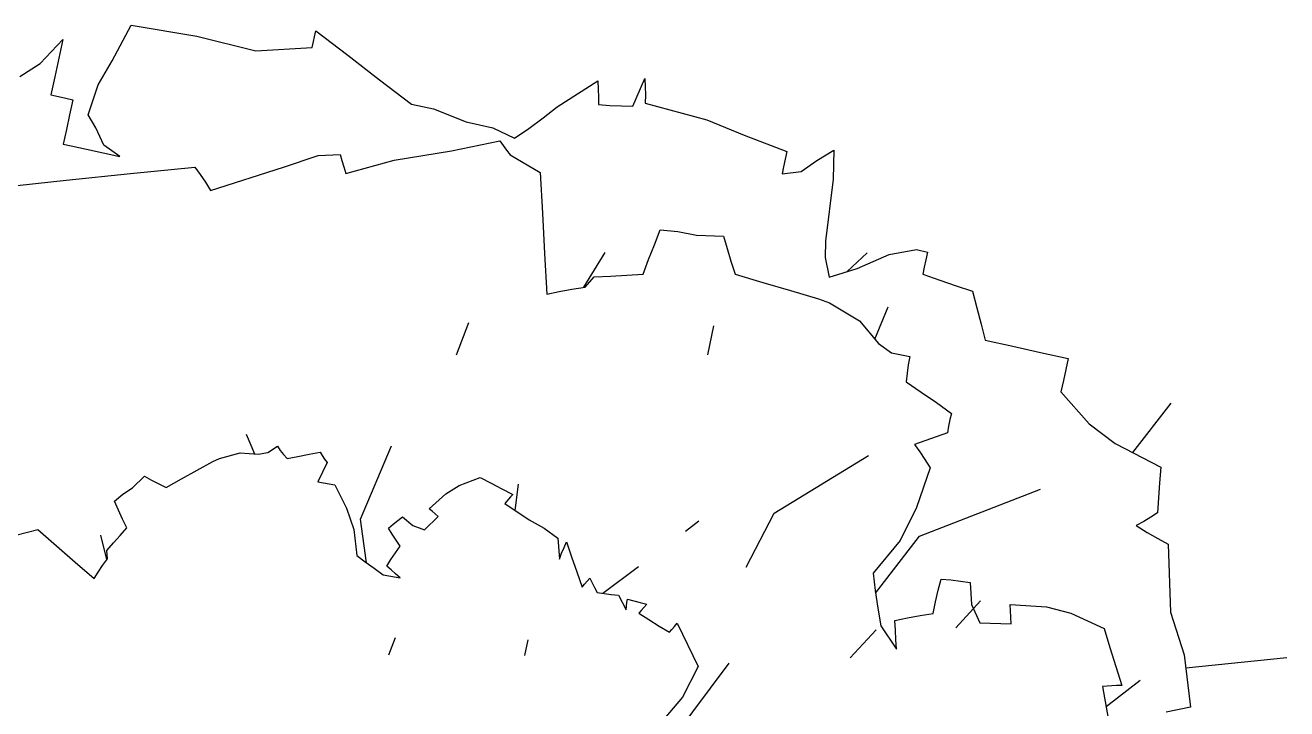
# Model space of a CAD drawing. Header units: millimetres. Extents: x -4017 to 59953, y -688 to 66564.
# Drawn here: x 42436 to 43338, y 15235 to 15724 of the extents above; entities that cross this region are included whole.
import ezdxf

# ---------------------------------------------------------------- set-up
doc = ezdxf.new("R2010")
doc.units = ezdxf.units.MM

# ---------------------------------------------------------------- blocks, each defined once
blk = doc.blocks.new('A$C35F36DAD')
at = {"linetype": 'Continuous'}
for p, q in [((0.58244, 1.34958), (0.59602, 1.37507)), ((0.59602, 1.37507), (0.64299, 1.36727)), ((0.72547, 1.35917), (0.72808, 1.37106)), ((0.72808, 1.37106), (0.75084, 1.35361)), ((0.53105, 1.34776), (0.54728, 1.36497)), ((0.54728, 1.36497), (0.54434, 1.35152)), ((0.64299, 1.36727), (0.6851, 1.35666)), ((0.6851, 1.35666), (0.72547, 1.35917)), ((0.75084, 1.35361), (0.7736, 1.33617)), ((0.51655, 1.33847), (0.53105, 1.34776)), ((0.54434, 1.35152), (0.54143, 1.33825)), ((0.57254, 1.33251), (0.58244, 1.34958)), ((0.54143, 1.33825), (0.5386, 1.32533)), ((0.7736, 1.33617), (0.79637, 1.31872)), ((0.9006, 1.31665), (0.92959, 1.33523)), ((0.92959, 1.33523), (0.92994, 1.32937)), ((0.95474, 1.31726), (0.96322, 1.337)), ((0.96322, 1.337), (0.96356, 1.33111)), ((0.5654, 1.31115), (0.57254, 1.33251)), ((0.92994, 1.32937), (0.93015, 1.32372)), ((0.96356, 1.33111), (0.96372, 1.32526)), ((0.5386, 1.32533), (0.54412, 1.32412)), ((0.54412, 1.32412), (0.54946, 1.32295)), ((0.54946, 1.32295), (0.55445, 1.32186)), ((0.55445, 1.32186), (0.55207, 1.311)), ((0.79637, 1.31872), (0.81222, 1.31524)), ((0.89057, 1.30891), (0.9006, 1.31665)), ((0.93015, 1.32372), (0.93008, 1.3185)), ((0.93008, 1.3185), (0.93824, 1.31779)), ((0.93824, 1.31779), (0.94647, 1.31744)), ((0.94647, 1.31744), (0.95474, 1.31726)), ((0.96372, 1.32526), (0.96353, 1.31948)), ((0.96353, 1.31948), (1.00742, 1.30756)), ((0.55207, 1.311), (0.54977, 1.30048)), ((0.57086, 1.30165), (0.5654, 1.31115)), ((0.81222, 1.31524), (0.83561, 1.30612)), ((0.88039, 1.30139), (0.89057, 1.30891)), ((1.00742, 1.30756), (1.03416, 1.29663)), ((0.54977, 1.30048), (0.54751, 1.29015)), ((0.57662, 1.28931), (0.57086, 1.30165)), ((0.83561, 1.30612), (0.85449, 1.30168)), ((0.85449, 1.30168), (0.86995, 1.29429)), ((0.86995, 1.29429), (0.88039, 1.30139)), ((0.54751, 1.29015), (0.55306, 1.28893)), ((0.82499, 1.28529), (0.85959, 1.2924)), ((0.85959, 1.2924), (0.86186, 1.28907)), ((1.03416, 1.29663), (1.06478, 1.28484)), ((0.55306, 1.28893), (0.55861, 1.28772)), ((0.55861, 1.28772), (0.56416, 1.2865)), ((0.56416, 1.2865), (0.58794, 1.28129)), ((0.58794, 1.28129), (0.57662, 1.28931)), ((0.70502, 1.27371), (0.72971, 1.28195)), ((0.72971, 1.28195), (0.74542, 1.2828)), ((0.74542, 1.2828), (0.74655, 1.27851)), ((0.78408, 1.27861), (0.82499, 1.28529)), ((0.86186, 1.28907), (0.86429, 1.28575)), ((0.86429, 1.28575), (0.86703, 1.28244)), ((0.86703, 1.28244), (0.88844, 1.26978)), ((1.06478, 1.28484), (1.06357, 1.27932)), ((1.08612, 1.27832), (1.09823, 1.28582)), ((1.09823, 1.28582), (1.09785, 1.26514)), ((0.59555, 1.26917), (0.64159, 1.27375)), ((0.64159, 1.27375), (0.64533, 1.2684)), ((0.65285, 1.25708), (0.70502, 1.27371)), ((0.74655, 1.27851), (0.748, 1.27393)), ((0.748, 1.27393), (0.74961, 1.26921)), ((0.74961, 1.26921), (0.78408, 1.27861)), ((1.0624, 1.27398), (1.06131, 1.26899)), ((1.06357, 1.27932), (1.0624, 1.27398)), ((1.0749, 1.27063), (1.08612, 1.27832)), ((0.5035, 1.2594), (0.54952, 1.26443)), ((0.54952, 1.26443), (0.59555, 1.26917)), ((0.64533, 1.2684), (0.64909, 1.26289)), ((0.64909, 1.26289), (0.65285, 1.25708)), ((0.88844, 1.26978), (0.89, 1.24085)), ((1.06131, 1.26899), (1.0749, 1.27063)), ((1.09785, 1.26514), (1.09227, 1.22066)), ((0.89, 1.24085), (0.89156, 1.21192)), ((0.97, 1.21822), (0.97424, 1.22881)), ((0.97424, 1.22881), (0.98671, 1.22769)), ((0.98671, 1.22769), (1.00003, 1.22508)), ((0.96591, 1.20763), (0.97, 1.21822)), ((1.00003, 1.22508), (1.01939, 1.22433)), ((1.01939, 1.22433), (1.02196, 1.21547)), ((1.09227, 1.22066), (1.09217, 1.20899)), ((0.89156, 1.21192), (0.89312, 1.18299)), ((0.9196, 1.18778), (0.93482, 1.21268)), ((1.02196, 1.21547), (1.0247, 1.20645)), ((1.09217, 1.20899), (1.09498, 1.19514)), ((1.10774, 1.19899), (1.12215, 1.21248)), ((1.11508, 1.2012), (1.13791, 1.21128)), ((1.13791, 1.21128), (1.15742, 1.2147)), ((1.15742, 1.2147), (1.16535, 1.21296)), ((1.16535, 1.21296), (1.16414, 1.20744)), ((0.96213, 1.19707), (0.96591, 1.20763)), ((1.0247, 1.20645), (1.02776, 1.19715)), ((1.09498, 1.19514), (1.11508, 1.2012)), ((1.16297, 1.2021), (1.16188, 1.19711)), ((1.16414, 1.20744), (1.16297, 1.2021)), ((0.92049, 1.18791), (0.927, 1.19517)), ((0.927, 1.19517), (0.93871, 1.19581)), ((0.93871, 1.19581), (0.95042, 1.19644)), ((0.95042, 1.19644), (0.96213, 1.19707)), ((1.02776, 1.19715), (1.04744, 1.1913)), ((1.04744, 1.1913), (1.06728, 1.18546)), ((1.16188, 1.19711), (1.17399, 1.19282)), ((1.17399, 1.19282), (1.18578, 1.18879)), ((0.89312, 1.18299), (0.90202, 1.18482)), ((0.90202, 1.18482), (0.91109, 1.18651)), ((0.91109, 1.18651), (0.92049, 1.18791)), ((1.06728, 1.18546), (1.08743, 1.17964)), ((1.18578, 1.18879), (1.19748, 1.18515)), ((1.19748, 1.18515), (1.20062, 1.17308)), ((1.08743, 1.17964), (1.09519, 1.17661)), ((1.09519, 1.17661), (1.1166, 1.16394)), ((1.12765, 1.15068), (1.13713, 1.17374)), ((1.20062, 1.17308), (1.20366, 1.1614)), ((1.1166, 1.16394), (1.13027, 1.14754)), ((0.8285, 1.13945), (0.83752, 1.16256)), ((1.00814, 1.13945), (1.01262, 1.16016)), ((1.20366, 1.1614), (1.20639, 1.14997)), ((1.13027, 1.14754), (1.13959, 1.14087)), ((1.20639, 1.14997), (1.22621, 1.14563)), ((1.22621, 1.14563), (1.24603, 1.14128)), ((1.13959, 1.14087), (1.15252, 1.13824)), ((1.15252, 1.13824), (1.15148, 1.13246)), ((1.24603, 1.14128), (1.26585, 1.13694)), ((1.26585, 1.13694), (1.26411, 1.12902)), ((1.15148, 1.13246), (1.1506, 1.12637)), ((1.26411, 1.12902), (1.26237, 1.12109)), ((1.1506, 1.12637), (1.15004, 1.12015)), ((1.15004, 1.12015), (1.1608, 1.11292)), ((1.26237, 1.12109), (1.26064, 1.11316)), ((1.1608, 1.11292), (1.17157, 1.10539)), ((1.26064, 1.11316), (1.28083, 1.09015)), ((1.17157, 1.10539), (1.18234, 1.09771)), ((1.312, 1.06963), (1.33937, 1.10495)), ((1.18122, 1.0933), (1.18028, 1.08859)), ((1.18234, 1.09771), (1.18122, 1.0933)), ((0.68443, 1.06864), (0.67838, 1.0827)), ((1.17964, 1.08375), (1.1559, 1.07556)), ((1.18028, 1.08859), (1.17964, 1.08375)), ((1.28083, 1.09015), (1.29931, 1.07619)), ((0.69386, 1.06966), (0.70057, 1.07421)), ((0.70057, 1.07421), (0.70266, 1.07127)), ((0.75986, 1.02214), (0.78223, 1.07458)), ((1.1559, 1.07556), (1.15965, 1.07021)), ((1.29931, 1.07619), (1.33193, 1.05932)), ((0.65444, 1.06342), (0.6591, 1.06553)), ((0.6591, 1.06553), (0.67386, 1.06948)), ((0.67386, 1.06948), (0.68693, 1.06844)), ((0.68693, 1.06844), (0.69386, 1.06966)), ((0.70266, 1.07127), (0.70496, 1.06827)), ((0.70496, 1.06827), (0.70745, 1.06535)), ((0.70745, 1.06535), (0.71523, 1.06696)), ((0.71523, 1.06696), (0.72317, 1.06846)), ((0.72317, 1.06846), (0.73117, 1.06988)), ((0.73117, 1.06988), (0.73262, 1.0675)), ((0.73262, 1.0675), (0.73428, 1.06506)), ((0.73428, 1.06506), (0.73613, 1.0627)), ((1.05575, 1.02643), (1.12312, 1.06754)), ((1.15965, 1.07021), (1.1634, 1.06471)), ((1.1634, 1.06471), (1.16716, 1.0589)), ((0.63214, 1.05089), (0.64323, 1.05708)), ((0.64323, 1.05708), (0.65444, 1.06342)), ((0.73613, 1.0627), (0.72953, 1.04877)), ((1.16716, 1.0589), (1.15736, 1.03048)), ((1.33193, 1.05932), (1.33113, 1.04811)), ((0.59695, 1.04459), (0.60559, 1.05276)), ((0.60559, 1.05276), (0.61059, 1.05008)), ((0.61059, 1.05008), (0.61572, 1.04741)), ((0.61572, 1.04741), (0.62112, 1.04476)), ((0.62112, 1.04476), (0.63214, 1.05089)), ((0.72953, 1.04877), (0.73349, 1.04811)), ((0.73349, 1.04811), (0.73751, 1.04739)), ((0.73751, 1.04739), (0.74168, 1.04655)), ((0.74168, 1.04655), (0.74994, 1.03004)), ((0.82104, 1.0403), (0.83047, 1.04605)), ((0.83047, 1.04605), (0.84551, 1.05176)), ((0.84551, 1.05176), (0.85328, 1.04776)), ((0.85328, 1.04776), (0.86104, 1.04376)), ((0.87059, 1.02837), (0.87281, 1.04717)), ((1.33113, 1.04811), (1.33042, 1.03725)), ((0.58423, 1.03487), (0.59008, 1.03986)), ((0.59008, 1.03986), (0.59695, 1.04459)), ((0.80912, 1.02959), (0.82104, 1.0403)), ((0.86104, 1.04376), (0.8688, 1.03975)), ((0.86721, 1.03808), (0.86321, 1.03339)), ((0.8688, 1.03975), (0.86721, 1.03808)), ((1.15946, 1.00994), (1.24597, 1.04364)), ((1.33042, 1.03725), (1.32974, 1.02657)), ((0.58706, 1.02846), (0.58423, 1.03487)), ((0.58995, 1.02212), (0.58706, 1.02846)), ((0.74994, 1.03004), (0.75526, 1.01474)), ((0.81112, 1.02783), (0.80912, 1.02959)), ((0.86321, 1.03339), (0.88052, 1.02162)), ((1.15736, 1.03048), (1.14561, 1.00687)), ((0.59296, 1.01592), (0.58995, 1.02212)), ((0.76428, 0.99091), (0.75986, 1.02214)), ((0.78321, 1.01852), (0.78656, 1.02122)), ((0.78656, 1.02122), (0.78998, 1.02385)), ((0.78998, 1.02385), (0.79727, 1.01753)), ((0.80561, 1.01455), (0.81549, 1.024)), ((0.81327, 1.02595), (0.81112, 1.02783)), ((0.81549, 1.024), (0.81327, 1.02595)), ((0.88052, 1.02162), (0.89133, 1.01557)), ((0.99223, 1.01344), (1.00179, 1.02089)), ((1.03564, 0.98769), (1.05575, 1.02643)), ((1.31984, 1.02043), (1.31445, 1.01746)), ((1.32488, 1.02348), (1.31984, 1.02043)), ((1.32974, 1.02657), (1.32488, 1.02348)), ((0.51464, 1.01086), (0.52939, 1.01482)), ((0.52939, 1.01482), (0.54276, 1.00307)), ((0.57877, 0.99327), (0.57438, 1.01065)), ((0.58346, 1.0051), (0.58821, 1.01051)), ((0.58821, 1.01051), (0.59296, 1.01592)), ((0.75526, 1.01474), (0.75724, 0.99622)), ((0.78, 1.0157), (0.78321, 1.01852)), ((0.78256, 1.01137), (0.78, 1.0157)), ((0.78538, 1.00705), (0.78256, 1.01137)), ((0.79727, 1.01753), (0.80561, 1.01455)), ((0.89133, 1.01557), (0.90114, 1.00852)), ((1.12817, 0.96923), (1.15946, 1.00994)), ((1.31445, 1.01746), (1.32229, 1.01266)), ((1.32229, 1.01266), (1.32986, 1.0083)), ((0.54276, 1.00307), (0.55613, 0.99133)), ((0.5787, 0.99969), (0.58346, 1.0051)), ((0.78492, 0.99801), (0.78834, 1.00273)), ((0.78834, 1.00273), (0.78538, 1.00705)), ((0.90114, 1.00852), (0.90211, 0.99358)), ((0.90372, 0.99779), (0.90548, 1.00189)), ((0.90548, 1.00189), (0.90731, 1.00592)), ((0.90731, 1.00592), (0.91081, 0.99512)), ((1.14561, 1.00687), (1.12632, 0.98346)), ((1.32986, 1.0083), (1.33729, 1.00415)), ((1.33729, 1.00415), (1.33891, 0.95566)), ((0.57567, 0.98899), (0.57909, 0.99371)), ((0.57909, 0.99371), (0.5787, 0.99969)), ((0.75724, 0.99622), (0.76334, 0.99159)), ((0.77875, 0.98861), (0.78177, 0.9933)), ((0.78177, 0.9933), (0.78492, 0.99801)), ((0.90211, 0.99358), (0.90372, 0.99779)), ((0.91081, 0.99512), (0.91451, 0.98439)), ((0.55613, 0.99133), (0.5695, 0.97958)), ((0.5695, 0.97958), (0.57252, 0.98428)), ((0.57252, 0.98428), (0.57567, 0.98899)), ((0.76334, 0.99159), (0.76964, 0.98704)), ((0.76964, 0.98704), (0.77614, 0.98243)), ((0.78193, 0.98581), (0.77875, 0.98861)), ((0.78511, 0.98301), (0.78193, 0.98581)), ((0.7883, 0.98022), (0.78511, 0.98301)), ((0.91451, 0.98439), (0.91841, 0.97362)), ((0.93329, 0.96915), (0.95868, 0.98821)), ((1.12632, 0.98346), (1.12789, 0.97109)), ((0.77614, 0.98243), (0.7883, 0.98022)), ((0.91841, 0.97362), (0.92017, 0.97562)), ((0.92017, 0.97562), (0.92205, 0.97777)), ((0.92205, 0.97777), (0.924, 0.97998)), ((0.924, 0.97998), (0.92552, 0.97655)), ((0.92552, 0.97655), (0.92724, 0.97321)), ((1.17278, 0.97126), (1.17491, 0.97917)), ((1.17491, 0.97917), (1.18185, 0.97865)), ((1.18185, 0.97865), (1.1888, 0.97783)), ((1.1888, 0.97783), (1.19577, 0.97684)), ((1.19577, 0.97684), (1.19671, 0.96116)), ((0.92724, 0.97321), (0.92916, 0.96981)), ((0.92916, 0.96981), (0.9341, 0.96902)), ((0.9341, 0.96902), (0.93917, 0.96836)), ((0.93917, 0.96836), (0.9443, 0.96778)), ((0.9443, 0.96778), (0.94978, 0.95733)), ((0.95036, 0.96246), (0.95079, 0.9649)), ((0.95079, 0.9649), (0.95537, 0.9637)), ((1.12789, 0.97109), (1.12976, 0.95857)), ((1.17097, 0.96305), (1.17278, 0.97126)), ((0.94978, 0.95733), (0.95, 0.95996)), ((0.95, 0.95996), (0.95036, 0.96246)), ((0.95537, 0.9637), (0.95995, 0.96249)), ((0.9607, 0.95693), (0.95894, 0.95492)), ((0.95995, 0.96249), (0.96453, 0.96129)), ((0.96258, 0.95907), (0.9607, 0.95693)), ((0.96453, 0.96129), (0.96258, 0.95907)), ((1.12976, 0.95857), (1.13181, 0.94576)), ((1.16933, 0.95469), (1.17097, 0.96305)), ((1.18554, 0.94445), (1.20314, 0.96385)), ((1.19671, 0.96116), (1.20274, 0.94805)), ((1.22448, 0.95677), (1.22425, 0.96111)), ((1.22425, 0.96111), (1.25028, 0.95944)), ((1.22473, 0.95213), (1.22448, 0.95677)), ((1.25028, 0.95944), (1.26772, 0.95501)), ((0.95894, 0.95492), (0.96615, 0.9503)), ((0.96615, 0.9503), (0.97343, 0.94574)), ((0.98448, 0.94548), (0.98642, 0.94769)), ((0.98642, 0.94769), (1.00131, 0.91671)), ((1.14196, 0.94976), (1.15086, 0.9516)), ((1.14233, 0.94288), (1.14196, 0.94976)), ((1.15086, 0.9516), (1.15993, 0.95329)), ((1.15993, 0.95329), (1.16933, 0.95469)), ((1.20274, 0.94805), (1.22499, 0.94733)), ((1.22499, 0.94733), (1.22473, 0.95213)), ((1.26772, 0.95501), (1.29149, 0.94401)), ((1.33891, 0.95566), (1.34872, 0.92514)), ((0.97343, 0.94574), (0.98083, 0.94133)), ((0.98083, 0.94133), (0.98259, 0.94333)), ((0.98259, 0.94333), (0.98448, 0.94548)), ((1.10992, 0.92293), (1.12864, 0.943)), ((1.13181, 0.94576), (1.14307, 0.9291)), ((1.1427, 0.93599), (1.14233, 0.94288)), ((1.29149, 0.94401), (1.29568, 0.93042)), ((0.78011, 0.92507), (0.78504, 0.93757)), ((0.87745, 0.92474), (0.87992, 0.93596)), ((1.14307, 0.9291), (1.1427, 0.93599)), ((1.29568, 0.93042), (1.29986, 0.91682)), ((1.34872, 0.92514), (1.35331, 0.88764)), ((1.34985, 0.91594), (1.42204, 0.92332)), ((0.98157, 0.86308), (1.02342, 0.91918)), ((1.00131, 0.91671), (0.99006, 0.89492)), ((1.29986, 0.91682), (1.30405, 0.90323)), ((1.30028, 0.90318), (1.29027, 0.90249)), ((1.29027, 0.90249), (1.2963, 0.86894)), ((1.29284, 0.88819), (1.31724, 0.90702)), ((1.30405, 0.90323), (1.30028, 0.90318)), ((0.99006, 0.89492), (0.97005, 0.87129)), ((1.35331, 0.88764), (1.33594, 0.88422))]:
    blk.add_line(p, q, dxfattribs=at)

msp = doc.modelspace()

# ---------------------------------------------------------------- block references
at = {"xscale": 1000, "yscale": 1000, "zscale": 1000}
msp.add_blockref('A$C35F36DAD', (41915.76, 14348.52), dxfattribs=at)

doc.saveas('drawing.dxf')
